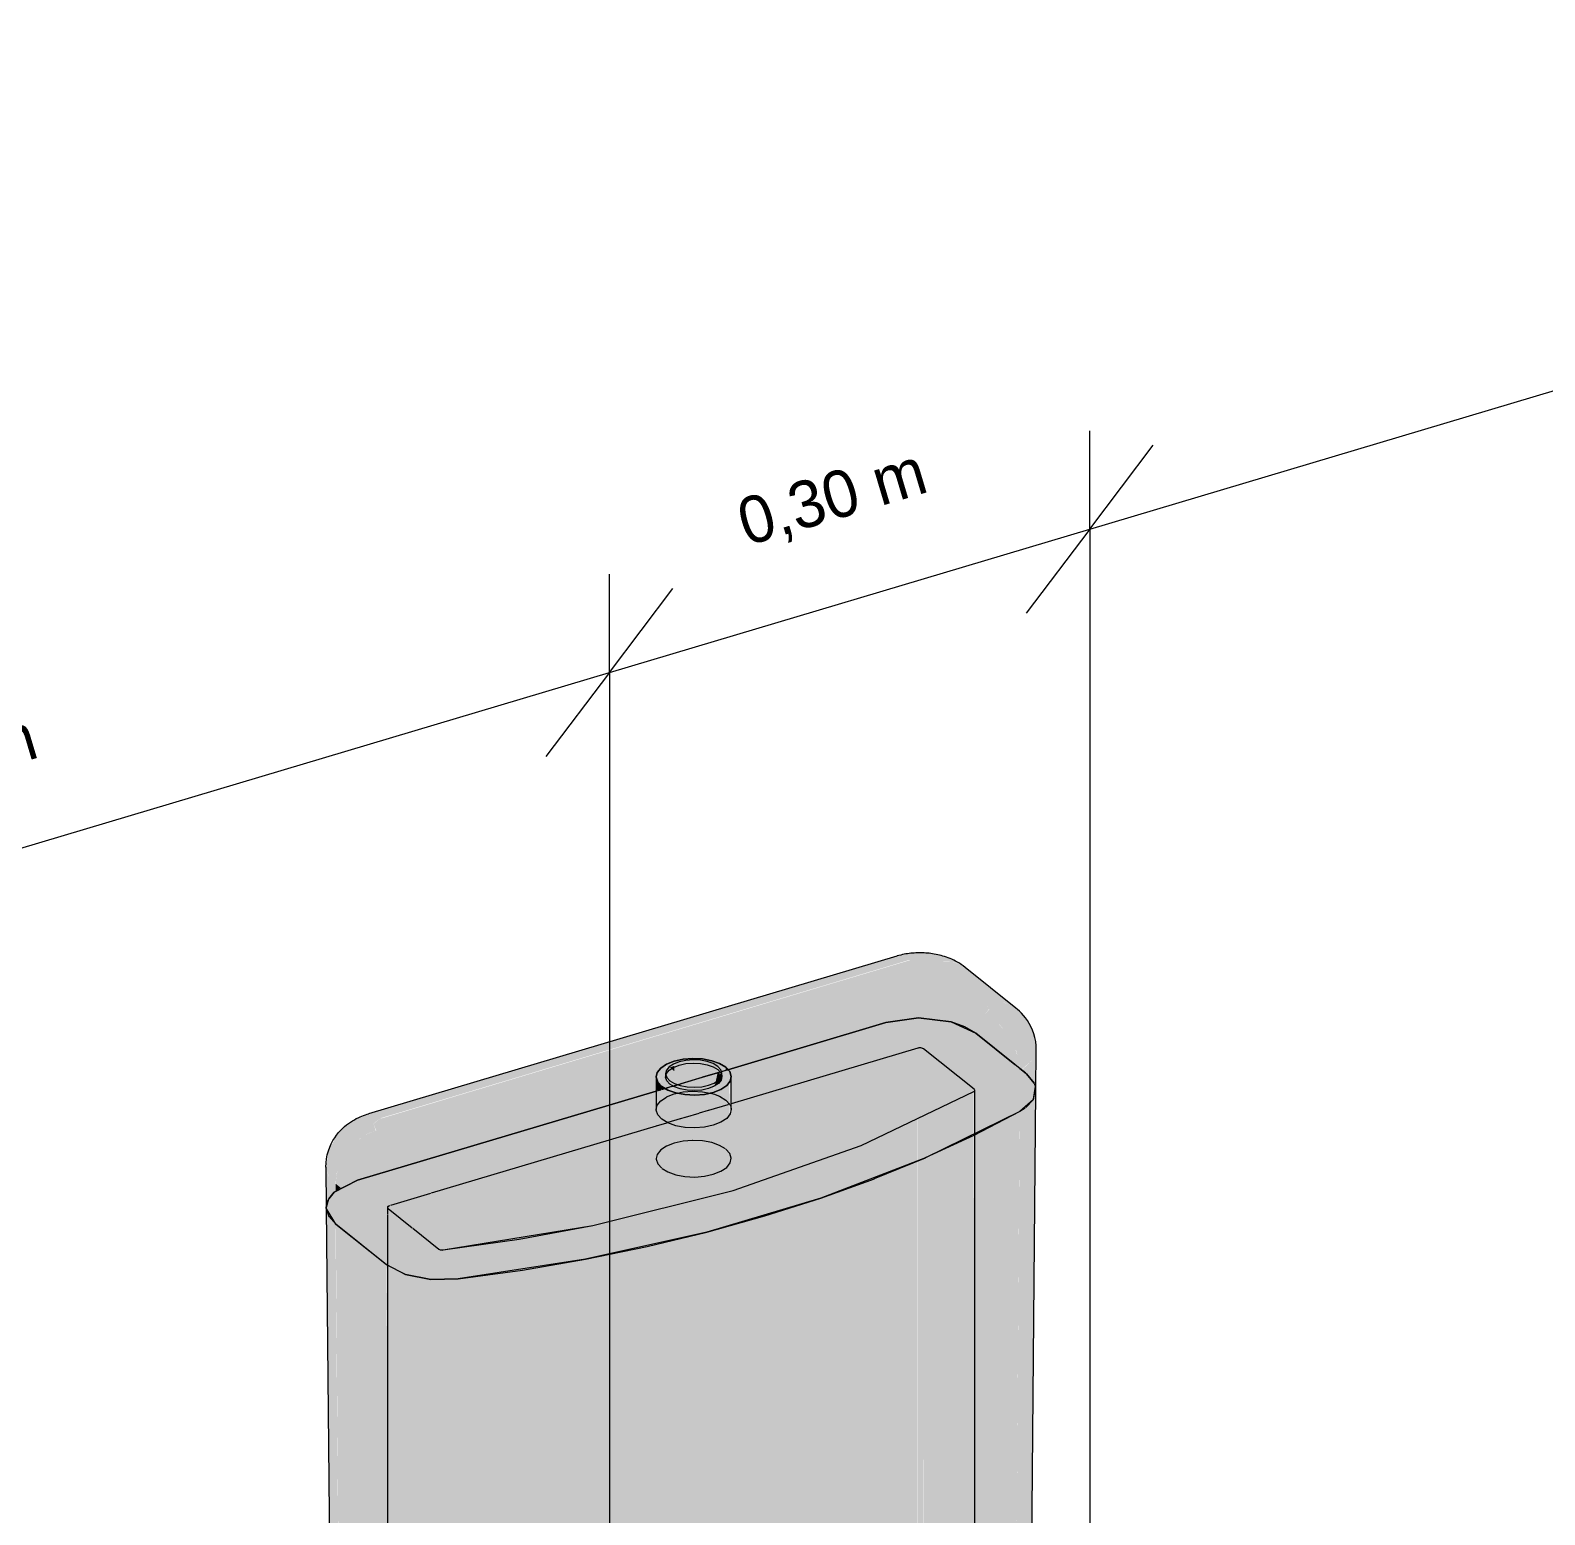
# Model space of a CAD drawing. Header units: metres. Extents: x 1.1 to 88.1, y -3.7 to 23.8.
# Drawn here: x 78.384 to 79.191, y 11.945 to 12.736 of the extents above; entities that cross this region are included whole.
import ezdxf

# ---------------------------------------------------------------- set-up
doc = ezdxf.new("R2010")
doc.units = ezdxf.units.M
for name, color, linetype, lineweight in [('A-ANNO-DIMS', 7, 'Continuous', 5), ('A-ANNO-DIMS-25', 7, 'Continuous', 5), ('P-SANR-FIXT', 7, 'Continuous', 5)]:
    doc.layers.add(name, color=color, linetype=linetype, lineweight=lineweight)
doc.styles.add('Century Gothic_2', font='GOTHIC.TTF', dxfattribs={"height": 0.025})
doc.dimstyles.new('Setores_1_mm', dxfattribs={"dimscale": 0.3048, "dimtxt": 0.026104, "dimasz": 0.260417, "dimexe": 0.19685, "dimexo": 0.123031, "dimgap": 0.143537, "dimtad": 1, "dimrnd": 0.01, "dimzin": 0, "dimdsep": 46, "dimtxsty": 'Century Gothic_2', "dimblk1": 'OBLIQUE', "dimblk2": 'OBLIQUE', "dimsah": 1, "dimcen": 0.09, "dimazin": 0, "dimtfac": 1, "dimtdec": 4, "dimtix": 1, "dimtmove": 0, "dimatfit": 3, "dimfxl": 1, "dimtvp": 1, "dimtolj": 1, "dimtzin": 0, "dimarcsym": 2})

# ---------------------------------------------------------------- blocks, each defined once
blk = doc.blocks.new('UT_Bacia com caixa acoplada - UT_Bacia com caixa acoplada-3248018-3D_DT_01')
at = {"layer": 'P-SANR-FIXT', "true_color": 0xf4f2f0, "transparency": 33554598}
for points in [[(-27.06056, 12.1561), (-26.77922, 12.24033), (-26.78185, 12.24194), (-26.78461, 12.24252), (-26.79414, 12.23978), (-27.06624, 12.15847), (-27.06338, 12.15783), (-27.06189, 12.15691)], [(-27.04233, 12.13214), (-26.91429, 12.17036), (-26.91429, 12.17771), (-26.91348, 12.18057), (-26.91186, 12.18263), (-26.90878, 12.18469), (-26.90472, 12.1863), (-26.89995, 12.18733), (-26.89479, 12.18773), (-26.88893, 12.18733), (-26.88387, 12.18623), (-26.8793, 12.1843), (-26.87723, 12.18305), (-26.87606, 12.18177), (-26.79188, 12.20689), (-26.78185, 12.20883), (-26.7732, 12.20931), (-26.76492, 12.2088), (-26.75587, 12.20689), (-26.75081, 12.20509), (-26.73921, 12.21115), (-26.73684, 12.21414), (-26.73818, 12.21693), (-26.7652, 12.23854), (-26.77137, 12.24074), (-26.77893, 12.24016), (-27.0613, 12.1556), (-27.06502, 12.15294), (-27.06347, 12.14906), (-27.04618, 12.13522)], [(-26.75183, 12.23772), (-26.75648, 12.24031), (-26.761, 12.24214), (-26.76706, 12.24343), (-26.77194, 12.24394), (-26.77901, 12.24366), (-26.78185, 12.24331), (-26.78461, 12.24252), (-26.78185, 12.24194), (-26.77893, 12.24016), (-26.77073, 12.24051), (-26.76519, 12.23853), (-26.76041, 12.23941), (-26.75588, 12.23913)], [(-26.72144, 12.21364), (-26.75183, 12.23772), (-26.75648, 12.23917), (-26.76154, 12.2392), (-26.76519, 12.23853), (-26.73818, 12.21693), (-26.73341, 12.2178), (-26.72888, 12.21752), (-26.72441, 12.21581), (-26.72162, 12.21377)], [(-26.71966, 12.18178), (-26.71327, 12.18737), (-26.71199, 12.19453), (-26.71282, 12.19963), (-26.71375, 12.20258), (-26.71611, 12.20712), (-26.72162, 12.21377), (-26.72548, 12.21634), (-26.72963, 12.21757), (-26.73341, 12.2178), (-26.73818, 12.21693), (-26.73675, 12.21396), (-26.73921, 12.21115), (-26.73473, 12.20856), (-26.73101, 12.20543), (-26.72715, 12.20079), (-26.72449, 12.19653), (-26.72226, 12.1914), (-26.72074, 12.18449), (-26.72045, 12.1824)], [(-26.72057, 12.1825), (-26.72089, 12.18617), (-26.72292, 12.19293), (-26.72449, 12.19653), (-26.72746, 12.20129), (-26.73183, 12.20613), (-26.73501, 12.2088), (-26.73921, 12.21115), (-26.75081, 12.20509), (-26.74851, 12.20398), (-26.74399, 12.20124), (-26.7206, 12.18252)], [(-27.05649, 11.83857), (-26.77506, 11.92232), (-26.77487, 11.92243), (-26.77487, 12.19328), (-26.8743, 12.16361), (-26.87447, 12.15996), (-26.87485, 12.15821), (-26.87511, 12.15789), (-26.87723, 12.1555), (-26.88083, 12.15337), (-26.88472, 12.15198), (-26.89044, 12.15099), (-26.89559, 12.15083), (-26.9008, 12.15135), (-26.90472, 12.15223), (-26.90841, 12.15343), (-27.05649, 12.10923), (-27.05649, 11.85454)], [(-26.77184, 11.92174), (-26.77184, 12.19293), (-26.77333, 12.1933), (-26.77487, 12.19325), (-26.7748, 11.9223), (-26.7719, 11.92179)], [(-26.74484, 11.90013), (-26.74506, 12.1715), (-26.77184, 12.19293), (-26.77162, 11.92156), (-26.74488, 11.90017)], [(-26.71219, 12.17294), (-26.71199, 12.19453), (-26.71346, 12.1872), (-26.71946, 12.18161), (-26.71699, 12.17963), (-26.71263, 12.17355)], [(-26.90472, 12.18101), (-26.90472, 12.18381), (-26.90706, 12.18288)], [(-26.87632, 12.18169), (-26.87606, 12.18177), (-26.87723, 12.18305), (-26.87723, 12.18241)], [(-26.87723, 12.18142), (-26.87632, 12.18169), (-26.87723, 12.18241)], [(-26.91429, 12.17036), (-26.90956, 12.17177), (-26.91186, 12.17341), (-26.91351, 12.17529), (-26.91429, 12.17771), (-26.91429, 12.17088)], [(-26.72248, 11.88544), (-26.71586, 11.89122), (-26.71468, 11.89783), (-26.71296, 12.06513), (-26.71215, 12.17288), (-26.71342, 12.16575), (-26.72057, 12.15951), (-26.72247, 11.88755)], [(-27.08522, 12.12103), (-27.08465, 12.12628), (-27.0825, 12.13244), (-27.08044, 12.13634), (-27.07622, 12.14156), (-27.07256, 12.14484), (-27.06865, 12.14741), (-27.06388, 12.14938), (-27.06507, 12.15308), (-27.06056, 12.1561), (-27.06347, 12.15788), (-27.06624, 12.15847), (-27.07125, 12.15691), (-27.07724, 12.15365), (-27.07928, 12.15234), (-27.08364, 12.14817), (-27.08756, 12.14128), (-27.08933, 12.13689), (-27.09017, 12.12902), (-27.08869, 12.12486), (-27.08756, 12.12361)], [(-26.72489, 11.88418), (-26.72248, 11.88544), (-26.7206, 12.15949), (-26.74452, 12.14681), (-26.74424, 11.89966), (-26.72647, 11.88544)], [(-27.08243, 12.1188), (-27.08058, 12.12005), (-27.07295, 12.123), (-27.04233, 12.13214), (-27.06388, 12.14938), (-27.06915, 12.14708), (-27.07351, 12.14412), (-27.07726, 12.14057), (-27.08062, 12.1361), (-27.08316, 12.13117), (-27.08481, 12.12511), (-27.08504, 12.12089), (-27.08316, 12.11938)], [(-26.74455, 12.14701), (-26.74452, 12.14702), (-26.74454, 12.15515)], [(-27.09014, 12.10807), (-27.08881, 12.11282), (-27.08518, 12.11696), (-27.08522, 12.12103), (-27.08892, 12.12511), (-27.09034, 12.12952), (-27.09014, 12.10856)], [(-27.08518, 12.11696), (-27.08243, 12.1188), (-27.08522, 12.12103), (-27.08519, 12.1185)], [(-27.0849, 11.8274), (-27.08354, 11.82968), (-27.08294, 11.83008), (-27.08522, 12.09959), (-27.08892, 12.10398), (-27.09017, 12.10775), (-27.08845, 11.95352), (-27.08762, 11.83302), (-27.08602, 11.82863), (-27.08508, 11.82759)], [(-27.05749, 11.83827), (-27.05649, 11.83857), (-27.05649, 12.10923), (-27.05726, 12.10845), (-27.05749, 12.10767), (-27.05749, 11.85454)], [(-27.08294, 11.83008), (-27.08083, 11.83131), (-27.05755, 11.83826), (-27.05756, 12.01351), (-27.05821, 12.07794), (-27.08508, 12.09942), (-27.08294, 11.83103)], [(-27.05755, 12.01171), (-27.05755, 12.07756), (-27.05807, 12.07769), (-27.05756, 12.01351)]]:
    blk.add_hatch(color=7, dxfattribs=at).paths.add_polyline_path(points)
h = blk.add_hatch(color=7, dxfattribs=at)
h.paths.add_polyline_path([(-27.05755, 12.07759), (-27.05727, 12.10883), (-27.05598, 12.10938), (-26.91429, 12.15167), (-26.91429, 12.17036), (-27.07475, 12.12235), (-27.08062, 12.12002), (-27.08594, 12.11645), (-27.08927, 12.11204), (-27.09009, 12.10775), (-27.08869, 12.10347), (-27.08438, 12.09891), (-27.05802, 12.07783)])
h.paths.add_polyline_path([(-26.74452, 12.14702), (-26.72045, 12.15966), (-26.71341, 12.16603), (-26.71219, 12.17294), (-26.71737, 12.17994), (-26.74539, 12.20208), (-26.75081, 12.20509), (-26.75705, 12.20731), (-26.76648, 12.20896), (-26.77487, 12.20936), (-26.78461, 12.20847), (-26.79414, 12.20622), (-26.87606, 12.18177), (-26.87511, 12.18072), (-26.8743, 12.1782), (-26.8743, 12.16361), (-26.774, 12.19335), (-26.77261, 12.19328), (-26.77146, 12.19262), (-26.74452, 12.1708), (-26.74452, 12.15515)])
h = blk.add_hatch(color=7, dxfattribs=at)
h.paths.add_polyline_path([(-26.90956, 12.17177), (-26.90694, 12.17276), (-26.91186, 12.17818), (-26.91211, 12.17519), (-26.91373, 12.18025), (-26.91429, 12.17771), (-26.91348, 12.17519), (-26.91112, 12.17272)])
h.paths.add_polyline_path([(-26.91373, 12.18025), (-26.90935, 12.18431), (-26.91186, 12.18263), (-26.91348, 12.18057)])
h.paths.add_polyline_path([(-26.89479, 12.18773), (-26.90134, 12.18703), (-26.90516, 12.18612), (-26.90878, 12.18449), (-26.90855, 12.1823), (-26.90802, 12.18251), (-26.9071, 12.18346), (-26.90457, 12.18499), (-26.90054, 12.1863), (-26.89547, 12.18746)])
h.paths.add_polyline_path([(-26.88051, 12.18503), (-26.88472, 12.18654), (-26.8896, 12.18746), (-26.89269, 12.18733), (-26.88387, 12.18567)])
h.paths.add_polyline_path([(-26.87957, 12.18072), (-26.87723, 12.18142), (-26.87723, 12.18305), (-26.88051, 12.18501), (-26.88096, 12.18294), (-26.87991, 12.18177)])
h = blk.add_hatch(color=7, dxfattribs=at)
h.paths.add_polyline_path([(-26.87485, 12.17566), (-26.87459, 12.16352), (-26.8743, 12.16361), (-26.8743, 12.1782), (-26.87511, 12.18072), (-26.87488, 12.17626)])
h.paths.add_polyline_path([(-26.8793, 12.17988), (-26.88018, 12.18054), (-26.88051, 12.18044), (-26.88051, 12.17926), (-26.87971, 12.17967)])
h.paths.add_polyline_path([(-26.8831, 12.17312), (-26.88158, 12.18012), (-26.90499, 12.17286), (-26.90386, 12.17237), (-26.89995, 12.17123), (-26.89782, 12.17083), (-26.89278, 12.17072), (-26.88831, 12.1713), (-26.88539, 12.17213), (-26.88343, 12.1729)])
h.paths.add_polyline_path([(-26.90819, 12.15349), (-26.87511, 12.16337), (-26.87539, 12.1753), (-26.87723, 12.17407), (-26.87723, 12.18142), (-26.87957, 12.18072), (-26.8793, 12.17988), (-26.87948, 12.17729), (-26.87986, 12.17605), (-26.88112, 12.17445), (-26.88315, 12.1729), (-26.88387, 12.16961), (-26.8896, 12.16863), (-26.90408, 12.16961), (-26.9071, 12.17251), (-26.91429, 12.17036), (-26.91404, 12.1595), (-26.91348, 12.15774), (-26.91136, 12.15541), (-26.90878, 12.15385)])
h = blk.add_hatch(color=7, dxfattribs=at)
h.paths.add_polyline_path([(-26.90679, 12.1726), (-26.90529, 12.17304), (-26.90747, 12.17454), (-26.90878, 12.17619), (-26.90929, 12.17867), (-26.90913, 12.18025), (-26.90851, 12.18188), (-26.90855, 12.1823), (-26.90878, 12.1822), (-26.90901, 12.18449), (-26.91373, 12.18025), (-26.91186, 12.17519), (-26.91186, 12.17818), (-26.90683, 12.17265)])
h.paths.add_polyline_path([(-26.88096, 12.18294), (-26.88051, 12.18503), (-26.89479, 12.18773), (-26.89701, 12.18685), (-26.89392, 12.18699), (-26.88924, 12.18654), (-26.88712, 12.18614), (-26.88309, 12.18449), (-26.88149, 12.18352)])
h = blk.add_hatch(color=7, dxfattribs=at)
h.paths.add_polyline_path([(-26.90529, 12.17304), (-26.88155, 12.18025), (-26.88096, 12.18294), (-26.88149, 12.18352), (-26.88472, 12.18528), (-26.88796, 12.1863), (-26.89077, 12.18682), (-26.89479, 12.18702), (-26.8978, 12.18654), (-26.90472, 12.18403), (-26.90747, 12.18321), (-26.9071, 12.18287), (-26.90808, 12.18243), (-26.90887, 12.18142), (-26.90929, 12.17818), (-26.90924, 12.17763), (-26.90868, 12.17588), (-26.907, 12.17408)])
h.paths.add_polyline_path([(-26.88051, 12.18044), (-26.88006, 12.18072), (-26.88051, 12.18121), (-26.88051, 12.18072)])
h.paths.add_polyline_path([(-26.90472, 12.18101), (-26.90706, 12.18288), (-26.90472, 12.18381), (-26.90472, 12.18321)])
h = blk.add_hatch(color=7, dxfattribs=at)
h.paths.add_polyline_path([(-26.88158, 12.18012), (-26.88051, 12.18072), (-26.88051, 12.18121), (-26.87977, 12.18066), (-26.87957, 12.18072), (-26.8803, 12.18221), (-26.88101, 12.18272), (-26.88155, 12.18025)])
h.paths.add_polyline_path([(-26.90747, 12.18321), (-26.89976, 12.18576), (-26.89701, 12.18685), (-26.90054, 12.1863), (-26.90214, 12.18594), (-26.90555, 12.18449), (-26.9071, 12.18346)])
h.paths.add_polyline_path([(-26.90802, 12.18251), (-26.9071, 12.18291), (-26.90747, 12.18321)])
h = blk.add_hatch(color=7, dxfattribs=at)
h.paths.add_polyline_path([(-26.88864, 12.16858), (-26.88387, 12.16961), (-26.88345, 12.17289), (-26.88784, 12.1714), (-26.89005, 12.17092), (-26.89479, 12.17067), (-26.89995, 12.17123), (-26.90314, 12.17211), (-26.9059, 12.17286), (-26.90658, 12.17237), (-26.90386, 12.16937), (-26.8896, 12.16863)])
h.paths.add_polyline_path([(-26.87723, 12.17407), (-26.87485, 12.17566), (-26.87511, 12.18072), (-26.87632, 12.18169), (-26.87723, 12.18142), (-26.87723, 12.17539)])
h = blk.add_hatch(color=7, dxfattribs=at)
h.paths.add_polyline_path([(-26.8831, 12.17312), (-26.88097, 12.17465), (-26.87959, 12.1768), (-26.8793, 12.17902), (-26.8793, 12.17988), (-26.88051, 12.17926), (-26.88051, 12.18044), (-26.88163, 12.17988), (-26.88309, 12.1732)])
h.paths.add_polyline_path([(-26.8793, 12.17988), (-26.87977, 12.18066), (-26.87996, 12.18061), (-26.87971, 12.18034)])
h = blk.add_hatch(color=7, dxfattribs=at)
h.paths.add_polyline_path([(-27.05755, 12.07756), (-27.05755, 12.07759), (-27.05821, 12.07798), (-27.08594, 12.10043), (-27.08892, 12.1041), (-27.08869, 12.10342), (-27.08438, 12.09887), (-27.05804, 12.07781)])
h.paths.add_polyline_path([(-26.74452, 12.147), (-26.72045, 12.15962), (-26.71341, 12.1658), (-26.71346, 12.16575), (-26.72118, 12.15922), (-26.74452, 12.14702)])
h = blk.add_hatch(color=7, dxfattribs=at)
h.paths.add_polyline_path([(-26.91429, 12.15167), (-26.90819, 12.15349), (-26.91199, 12.1561), (-26.91348, 12.15774), (-26.91429, 12.16026), (-26.91429, 12.1561)])
h.paths.add_polyline_path([(-26.87511, 12.16337), (-26.87485, 12.16344), (-26.87511, 12.16521)])
h.paths.add_polyline_path([(-26.74456, 12.17074), (-26.74456, 12.17088), (-26.74456, 12.17075)])
h = blk.add_hatch(color=7, dxfattribs=at)
h.paths.add_polyline_path([(-26.74452, 11.89988), (-26.74476, 12.17039), (-26.74484, 12.16995), (-26.74456, 11.89991)])
h.paths.add_polyline_path([(-26.74484, 12.17036), (-26.74456, 12.17075), (-26.74484, 12.17067), (-26.74484, 12.17064)])
h = blk.add_hatch(color=7, dxfattribs=at)
h.paths.add_polyline_path([(-26.8938, 12.15074), (-26.88864, 12.15113), (-26.88387, 12.15217), (-26.87943, 12.15402), (-26.87636, 12.1563), (-26.87511, 12.15814), (-26.87511, 12.16337), (-26.90808, 12.15343), (-26.90292, 12.15175), (-26.89851, 12.15098), (-26.89439, 12.15077)])
h.paths.add_polyline_path([(-26.87485, 12.15821), (-26.8743, 12.16183), (-26.87459, 12.16352), (-26.87485, 12.16344), (-26.87485, 12.16013)])
at = {"layer": 'P-SANR-FIXT'}
for p, q in [((-26.78608, 12.2423), (-27.06771, 12.15825)), ((-26.72256, 12.21464), (-26.74957, 12.23624)), ((-26.71192, 12.17068), (-26.71172, 12.19232)), ((-26.91429, 12.17796), (-26.91429, 12.16694)), ((-26.90929, 12.1797), (-26.90929, 12.17796)), ((-26.87929, 12.17796), (-26.87929, 12.1797)), ((-26.87429, 12.16694), (-26.87429, 12.17796)), ((-26.71328, 12.16605), (-26.71219, 12.17288)), ((-26.71443, 11.89579), (-26.71188, 12.17068)), ((-26.7206, 12.15952), (-26.72047, 12.15959)), ((-27.09035, 12.12987), (-27.09014, 12.10823)), ((-27.09018, 12.10823), (-27.08763, 11.83334)), ((-27.09014, 12.10823), (-27.09013, 12.10789)), ((-27.08873, 12.1035), (-27.0887, 12.10347)), ((-27.05808, 12.07783), (-27.08508, 12.09943)), ((-26.98557, 12.07499), (-26.95201, 12.08075)), ((-27.04797, 12.07266), (-27.03443, 12.06996)), ((-27.03443, 12.06996), (-27.01981, 12.07022)), ((-27.0198, 12.07022), (-26.98559, 12.07499))]:
    blk.add_line(p, q, dxfattribs=at)
at = {"layer": 'P-SANR-FIXT', "color": 253, "true_color": 0x9e9d9c}
for p, q in [((-26.87606, 12.18177), (-26.79188, 12.20689)), ((-26.79186, 12.20688), (-26.87605, 12.18175)), ((-26.74973, 12.20468), (-26.75707, 12.2073)), ((-26.74402, 12.20123), (-26.74973, 12.20468)), ((-26.72312, 12.1845), (-26.74402, 12.20123)), ((-26.74399, 12.20124), (-26.7231, 12.18452)), ((-26.77487, 12.19328), (-26.8743, 12.16361)), ((-26.77487, 12.19328), (-26.8743, 12.16361)), ((-26.74484, 12.17132), (-26.77184, 12.19293)), ((-26.74484, 12.17132), (-26.77184, 12.19293)), ((-26.72057, 12.18246), (-26.7231, 12.18449)), ((-26.72305, 12.18449), (-26.72057, 12.1825)), ((-26.7205, 12.18245), (-26.71699, 12.17963)), ((-26.71731, 12.17985), (-26.7205, 12.18241)), ((-26.91429, 12.17771), (-26.91429, 12.17795)), ((-26.91429, 12.17795), (-26.91429, 12.17771)), ((-26.71283, 12.17462), (-26.71702, 12.17962)), ((-26.71699, 12.17963), (-26.7128, 12.17463)), ((-26.71246, 12.17375), (-26.71269, 12.17433)), ((-26.71267, 12.17434), (-26.71244, 12.17379)), ((-26.71219, 12.17288), (-26.71241, 12.17361)), ((-26.71238, 12.17364), (-26.71215, 12.17288)), ((-27.07351, 12.12284), (-26.91429, 12.17036)), ((-26.91429, 12.17034), (-27.07348, 12.12282)), ((-26.91429, 12.16694), (-26.91429, 12.16051)), ((-26.87429, 12.16056), (-26.87429, 12.16694)), ((-26.74456, 12.17053), (-26.74452, 12.1708)), ((-26.74451, 12.16857), (-26.74451, 12.17076)), ((-26.74451, 12.1671), (-26.74451, 12.16829)), ((-26.74488, 12.14684), (-26.7206, 12.15952)), ((-26.72047, 12.15959), (-26.71762, 12.16143)), ((-26.91429, 12.15167), (-27.0342, 12.11588)), ((-26.91429, 12.15167), (-27.0342, 12.11588)), ((-26.77071, 12.13487), (-26.74491, 12.14682)), ((-26.74451, 11.88721), (-26.74451, 12.147)), ((-26.91429, 12.13433), (-26.91429, 12.13409)), ((-26.87485, 12.13204), (-26.8743, 12.13457)), ((-26.79796, 12.12368), (-26.77073, 12.13485)), ((-26.91116, 12.12908), (-26.90808, 12.12725)), ((-27.03462, 12.11576), (-27.05601, 12.10937)), ((-27.03462, 12.11576), (-27.05601, 12.10937)), ((-26.82654, 12.11331), (-26.79798, 12.12367)), ((-27.09018, 12.1084), (-27.08925, 12.1121)), ((-27.08892, 12.11278), (-27.09014, 12.10826)), ((-27.09013, 12.10789), (-27.08873, 12.1035)), ((-27.08915, 12.1123), (-27.08887, 12.11284)), ((-27.05755, 12.10831), (-27.05755, 12.10465)), ((-27.05723, 12.10775), (-27.04438, 12.09747)), ((-27.05723, 12.10775), (-27.04438, 12.09747)), ((-26.85634, 12.1038), (-26.82656, 12.1133)), ((-27.0887, 12.10347), (-27.08504, 12.09944)), ((-26.88726, 12.09519), (-26.85636, 12.1038)), ((-27.08504, 12.09944), (-27.05808, 12.07787)), ((-27.04409, 12.09724), (-27.03022, 12.08614)), ((-27.04409, 12.09724), (-27.03022, 12.08614)), ((-26.91918, 12.08749), (-26.88728, 12.09518)), ((-27.03022, 12.08614), (-27.02948, 12.08578)), ((-27.02892, 12.08566), (-27.0278, 12.08566)), ((-27.0278, 12.08566), (-26.98736, 12.09146)), ((-26.95199, 12.08075), (-26.9192, 12.08749)), ((-27.05804, 12.07784), (-27.04799, 12.07267)), ((-27.05755, 12.07756), (-27.05755, 11.82476))]:
    blk.add_line(p, q, dxfattribs=at)
at = {"layer": 'P-SANR-FIXT', "color": 254, "true_color": 0xe9e9e9}
for p, q in [((-26.88158, 12.18012), (-26.88051, 12.18044)), ((-26.88051, 12.18042), (-26.88158, 12.1801))]:
    blk.add_line(p, q, dxfattribs=at)
at = {"layer": 'P-SANR-FIXT', "color": 253, "true_color": 0x9e9e9e}
for p, q in [((-26.88149, 12.18178), (-26.87991, 12.18003)), ((-26.87991, 12.18003), (-26.8797, 12.17964)), ((-26.87952, 12.1792), (-26.87941, 12.17885)), ((-26.87935, 12.1786), (-26.8793, 12.17814))]:
    blk.add_line(p, q, dxfattribs=at)
at = {"layer": 'P-SANR-FIXT', "color": 254, "true_color": 0xe9e8e8}
for p, q in [((-26.88051, 12.18044), (-26.88018, 12.18054)), ((-26.88018, 12.18052), (-26.88051, 12.18042)), ((-26.90529, 12.17304), (-26.90472, 12.17321)), ((-26.90472, 12.17319), (-26.90527, 12.17303)), ((-26.90464, 12.17324), (-26.90112, 12.17429)), ((-26.90108, 12.17428), (-26.90464, 12.17322)), ((-26.901, 12.17433), (-26.88973, 12.17769)), ((-26.88975, 12.17766), (-26.90097, 12.17431)), ((-26.8896, 12.17773), (-26.88158, 12.18012)), ((-26.88158, 12.1801), (-26.8896, 12.1777)), ((-26.91419, 12.17039), (-26.91373, 12.17052)), ((-26.91373, 12.1705), (-26.91419, 12.17036)), ((-26.9133, 12.17065), (-26.91186, 12.17108)), ((-26.91186, 12.17106), (-26.9133, 12.17063)), ((-26.91136, 12.17123), (-26.90956, 12.17177)), ((-26.90953, 12.17175), (-26.91136, 12.17121)), ((-26.91429, 12.1606), (-26.91373, 12.1628)), ((-26.89899, 12.15624), (-26.90127, 12.15556)), ((-26.89899, 12.15624), (-26.90127, 12.15556)), ((-26.89157, 12.15845), (-26.89894, 12.15625)), ((-26.89157, 12.15845), (-26.89894, 12.15625)), ((-26.88659, 12.15994), (-26.89133, 12.15852)), ((-26.88659, 12.15994), (-26.89133, 12.15852)), ((-26.87604, 12.16309), (-26.88635, 12.16001)), ((-26.87604, 12.16309), (-26.88635, 12.16001)), ((-26.87511, 12.16337), (-26.87589, 12.16313)), ((-26.87511, 12.16337), (-26.87589, 12.16313)), ((-26.90148, 12.15549), (-26.90805, 12.15353)), ((-26.90148, 12.15549), (-26.90805, 12.15353))]:
    blk.add_line(p, q, dxfattribs=at)
at = {"layer": 'P-SANR-FIXT', "color": 254, "true_color": 0xd5d5d5}
for p, q in [((-26.87957, 12.18072), (-26.87723, 12.18142)), ((-26.87723, 12.1814), (-26.87956, 12.1807)), ((-26.90956, 12.17177), (-26.90679, 12.1726)), ((-26.90677, 12.17258), (-26.90953, 12.17175)), ((-26.90383, 12.1691), (-26.90309, 12.16928)), ((-26.88381, 12.16883), (-26.88057, 12.16761)), ((-26.88051, 12.16759), (-26.87723, 12.1656)), ((-26.91429, 12.16026), (-26.91429, 12.1605)), ((-26.87458, 12.16215), (-26.8743, 12.16075))]:
    blk.add_line(p, q, dxfattribs=at)
at = {"layer": 'P-SANR-FIXT', "color": 254, "true_color": 0xd5d4d3}
for p, q in [((-26.87723, 12.18142), (-26.87632, 12.18169)), ((-26.8763, 12.18167), (-26.87723, 12.1814)), ((-26.90679, 12.1726), (-26.90529, 12.17304)), ((-26.90527, 12.17303), (-26.90677, 12.17258))]:
    blk.add_line(p, q, dxfattribs=at)
at = {"layer": 'P-SANR-FIXT', "color": 254, "true_color": 0xd5d4d2}
for p, q in [((-26.74451, 12.14703), (-26.74451, 12.1671)), ((-26.91394, 12.15178), (-26.91429, 12.15167)), ((-26.91394, 12.15178), (-26.91429, 12.15167)), ((-26.90819, 12.15349), (-26.91373, 12.15184)), ((-26.90819, 12.15349), (-26.91373, 12.15184)), ((-26.91373, 12.13663), (-26.91429, 12.13435)), ((-27.05728, 12.10882), (-27.05749, 12.10856)), ((-27.05755, 12.10421), (-27.05755, 12.07759))]:
    blk.add_line(p, q, dxfattribs=at)
at = {"layer": 'P-SANR-FIXT'}
for points in [[(-26.74957, 12.23624, 0), (-26.75063, 12.23706, 0), (-26.75168, 12.23779, 0), (-26.75271, 12.23846, 0), (-26.75374, 12.23907, 0), (-26.75475, 12.23962, 0), (-26.75575, 12.24013, 0), (-26.75673, 12.24059, 0), (-26.7577, 12.24101, 0), (-26.75866, 12.24139, 0), (-26.75962, 12.24174, 0), (-26.76056, 12.24205, 0), (-26.76149, 12.24234, 0), (-26.76242, 12.2426, 0), (-26.76334, 12.24284, 0), (-26.76426, 12.24305, 0), (-26.76517, 12.24324, 0), (-26.76607, 12.24341, 0), (-26.76697, 12.24356, 0), (-26.76787, 12.24368, 0), (-26.76877, 12.24379, 0), (-26.76966, 12.24388, 0), (-26.77055, 12.24395, 0), (-26.77144, 12.24401, 0), (-26.77233, 12.24404, 0), (-26.77322, 12.24406, 0), (-26.77411, 12.24406, 0), (-26.775, 12.24404, 0), (-26.77589, 12.24401, 0), (-26.77678, 12.24396, 0), (-26.77767, 12.24389, 0), (-26.77856, 12.2438, 0), (-26.77946, 12.2437, 0), (-26.78036, 12.24357, 0), (-26.78126, 12.24343, 0), (-26.78216, 12.24326, 0), (-26.78307, 12.24308, 0), (-26.78399, 12.24287, 0), (-26.78491, 12.24263, 0), (-26.78583, 12.24238, 0), (-26.78608, 12.2423, 0)], [(-26.71172, 12.19232, 0), (-26.71179, 12.19455, 0), (-26.71204, 12.19676, 0), (-26.71246, 12.19891, 0), (-26.71303, 12.20096, 0), (-26.71374, 12.20291, 0), (-26.71455, 12.20473, 0), (-26.71545, 12.20642, 0), (-26.71642, 12.20797, 0), (-26.71744, 12.2094, 0), (-26.71848, 12.21069, 0), (-26.71954, 12.21187, 0), (-26.72062, 12.21294, 0), (-26.72169, 12.21391, 0), (-26.72256, 12.21464, 0)], [(-26.91429, 12.17795, 0), (-26.91373, 12.18025, 0), (-26.91186, 12.18263, 0), (-26.90878, 12.18469, 0), (-26.90472, 12.1863, 0), (-26.89995, 12.18733, 0), (-26.89479, 12.18773, 0), (-26.8896, 12.18746, 0), (-26.88472, 12.18654, 0), (-26.88051, 12.18503, 0), (-26.87723, 12.18305, 0)], [(-26.87723, 12.18305, 0), (-26.88051, 12.18503, 0), (-26.88472, 12.18654, 0), (-26.8896, 12.18746, 0), (-26.89479, 12.18773, 0), (-26.89995, 12.18733, 0), (-26.90472, 12.1863, 0), (-26.90878, 12.18469, 0), (-26.91186, 12.18263, 0), (-26.91373, 12.18025, 0), (-26.91429, 12.17795, 0)], [(-26.87723, 12.18305, 0), (-26.87511, 12.18072, 0), (-26.8743, 12.1782, 0), (-26.87485, 12.17566, 0), (-26.87673, 12.17328, 0), (-26.87981, 12.17122, 0), (-26.88387, 12.16961, 0), (-26.88864, 12.16858, 0), (-26.8938, 12.16818, 0), (-26.89899, 12.16846, 0), (-26.90386, 12.16937, 0), (-26.90808, 12.17088, 0), (-26.91136, 12.17286, 0)], [(-26.91136, 12.17286, 0), (-26.90808, 12.17088, 0), (-26.90386, 12.16937, 0), (-26.89899, 12.16846, 0), (-26.8938, 12.16818, 0), (-26.88864, 12.16858, 0), (-26.88387, 12.16961, 0), (-26.87981, 12.17122, 0), (-26.87673, 12.17328, 0), (-26.87485, 12.17566, 0), (-26.8743, 12.1782, 0), (-26.87511, 12.18072, 0), (-26.87723, 12.18305, 0)], [(-26.88149, 12.18352, 0), (-26.88395, 12.18501, 0), (-26.88712, 12.18614, 0), (-26.89077, 12.18682, 0), (-26.89466, 12.18703, 0), (-26.89853, 12.18673, 0), (-26.90211, 12.18596, 0), (-26.90516, 12.18475, 0), (-26.90747, 12.18321, 0), (-26.90887, 12.18142, 0), (-26.90929, 12.17952, 0), (-26.90868, 12.17763, 0), (-26.9071, 12.17588, 0)], [(-26.9071, 12.17588, 0), (-26.90464, 12.17439, 0), (-26.90147, 12.17326, 0), (-26.89782, 12.17258, 0), (-26.89392, 12.17237, 0), (-26.89005, 12.17267, 0), (-26.88648, 12.17344, 0), (-26.88343, 12.17465, 0), (-26.88112, 12.17619, 0), (-26.87971, 12.17798, 0), (-26.8793, 12.17988, 0), (-26.87991, 12.18177, 0), (-26.88149, 12.18352, 0)], [(-26.91136, 12.17286, 0), (-26.91348, 12.17519, 0), (-26.91429, 12.17771, 0)], [(-26.91429, 12.17771, 0), (-26.91348, 12.17519, 0), (-26.91136, 12.17286, 0)], [(-26.9071, 12.17413, 0), (-26.90868, 12.17588, 0), (-26.90929, 12.17777, 0)], [(-26.8793, 12.17814, 0), (-26.87971, 12.17623, 0), (-26.88112, 12.17445, 0), (-26.88343, 12.1729, 0), (-26.88648, 12.1717, 0), (-26.89005, 12.17092, 0), (-26.89392, 12.17063, 0), (-26.89782, 12.17083, 0), (-26.90147, 12.17152, 0), (-26.90464, 12.17265, 0), (-26.9071, 12.17413, 0)], [(-26.71215, 12.17288, 0), (-26.71342, 12.16575, 0), (-26.72057, 12.15951, 0)], [(-27.09035, 12.12987, 0), (-27.09027, 12.1321, 0), (-27.09002, 12.13431, 0), (-27.0896, 12.13646, 0), (-27.08903, 12.13851, 0), (-27.08833, 12.14046, 0), (-27.08751, 12.14228, 0), (-27.08661, 12.14397, 0), (-27.08564, 12.14552, 0), (-27.08463, 12.14694, 0), (-27.08358, 12.14824, 0), (-27.08252, 12.14942, 0), (-27.08145, 12.15049, 0), (-27.08038, 12.15146, 0), (-27.07931, 12.15234, 0), (-27.07825, 12.15314, 0), (-27.0772, 12.15386, 0), (-27.07617, 12.15452, 0), (-27.07515, 12.15512, 0), (-27.07414, 12.15566, 0), (-27.07314, 12.15616, 0), (-27.07216, 12.15661, 0), (-27.07119, 12.15702, 0), (-27.07023, 12.1574, 0), (-27.06928, 12.15774, 0), (-27.06834, 12.15805, 0), (-27.06771, 12.15825, 0)], [(-26.72057, 12.15951, 0), (-26.77071, 12.13484, 0), (-26.82654, 12.11329, 0), (-26.88726, 12.09516, 0), (-26.95199, 12.08073, 0), (-27.0198, 12.0702, 0)], [(-27.08508, 12.09943, 0), (-27.09017, 12.10789, 0), (-27.09018, 12.10822, 0)], [(-27.0198, 12.0702, 0), (-27.03443, 12.06994, 0), (-27.04799, 12.07264, 0), (-27.05808, 12.07783, 0)]]:
    blk.add_polyline3d(points, dxfattribs=at)
at = {"layer": 'P-SANR-FIXT', "color": 253, "true_color": 0x9e9d9c}
for points in [[(-26.79188, 12.20689, 0), (-26.77458, 12.20938, 0), (-26.75705, 12.20731, 0), (-26.74399, 12.20124, 0)], [(-26.75707, 12.2073, 0), (-26.77458, 12.20936, 0), (-26.79186, 12.20688, 0)], [(-26.77184, 12.19293, 0), (-26.7732, 12.19341, 0), (-26.7748, 12.1933, 0)], [(-26.77184, 12.19293, 0), (-26.7722, 12.19314, 0), (-26.77267, 12.19331, 0), (-26.7732, 12.19341, 0), (-26.77378, 12.19344, 0), (-26.77434, 12.1934, 0), (-26.77475, 12.19332, 0)], [(-27.0278, 12.08566, 0), (-26.94813, 12.09868, 0), (-26.87335, 12.11739, 0), (-26.80515, 12.14136, 0), (-26.74506, 12.17005, 0)], [(-26.98736, 12.09146, 0), (-26.94813, 12.09868, 0), (-26.87335, 12.11739, 0), (-26.80515, 12.14136, 0), (-26.74506, 12.17005, 0)], [(-26.74506, 12.17005, 0), (-26.74452, 12.17067, 0), (-26.74484, 12.17132, 0)], [(-26.74506, 12.17005, 0), (-26.74475, 12.17027, 0), (-26.74456, 12.17053, 0)], [(-26.71731, 12.16166, 0), (-26.71346, 12.16576, 0), (-26.71328, 12.16605, 0)], [(-26.91136, 12.15541, 0), (-26.91348, 12.15774, 0), (-26.91429, 12.16026, 0)], [(-26.8743, 12.16075, 0), (-26.87485, 12.15821, 0), (-26.87673, 12.15583, 0), (-26.87981, 12.15377, 0), (-26.88387, 12.15217, 0), (-26.88864, 12.15113, 0), (-26.8938, 12.15074, 0), (-26.89892, 12.151, 0)], [(-26.89899, 12.15101, 0), (-26.90386, 12.15192, 0), (-26.90808, 12.15343, 0), (-26.91136, 12.15541, 0)], [(-26.90472, 12.14267, 0), (-26.90878, 12.14107, 0), (-26.91186, 12.13901, 0), (-26.91373, 12.13663, 0)], [(-26.89498, 12.1441, 0), (-26.89995, 12.14371, 0), (-26.90472, 12.14267, 0)], [(-26.87741, 12.13957, 0), (-26.88051, 12.14141, 0), (-26.88472, 12.14291, 0), (-26.8896, 12.14383, 0), (-26.89479, 12.1441, 0)], [(-26.91429, 12.13409, 0), (-26.91348, 12.13157, 0), (-26.91136, 12.12924, 0)], [(-26.8937, 12.12456, 0), (-26.88864, 12.12496, 0), (-26.88387, 12.12599, 0), (-26.87981, 12.12759, 0), (-26.87673, 12.12966, 0), (-26.87485, 12.13204, 0)], [(-26.8743, 12.13458, 0), (-26.87511, 12.13709, 0), (-26.87723, 12.13943, 0)], [(-26.90808, 12.12725, 0), (-26.90386, 12.12575, 0), (-26.89899, 12.12483, 0), (-26.8938, 12.12456, 0)], [(-27.07348, 12.12282, 0), (-27.0859, 12.11644, 0), (-27.08883, 12.11293, 0)], [(-27.08878, 12.11299, 0), (-27.08594, 12.11645, 0), (-27.07351, 12.12284, 0)], [(-27.05749, 12.10856, 0), (-27.05755, 12.10828, 0), (-27.05746, 12.108, 0), (-27.05723, 12.10775, 0)], [(-27.05649, 12.10923, 0), (-27.05749, 12.10856, 0), (-27.05723, 12.10775, 0)], [(-27.05649, 12.10923, 0), (-27.05694, 12.10905, 0), (-27.05728, 12.10882, 0)], [(-27.03022, 12.08614, 0), (-27.02987, 12.08593, 0), (-27.02943, 12.08577, 0), (-27.02891, 12.08566, 0), (-27.02836, 12.08563, 0), (-27.0278, 12.08566, 0)]]:
    blk.add_polyline3d(points, dxfattribs=at)
at = {"layer": 'P-SANR-FIXT', "color": 253, "true_color": 0x9e9e9e}
for points in [[(-26.90929, 12.17777, 0), (-26.90887, 12.17968, 0), (-26.90747, 12.18146, 0)], [(-26.9074, 12.18152, 0), (-26.90516, 12.18301, 0), (-26.90211, 12.18421, 0), (-26.89853, 12.18499, 0), (-26.89466, 12.18528, 0)], [(-26.89458, 12.18528, 0), (-26.89077, 12.18508, 0), (-26.88712, 12.18439, 0), (-26.88395, 12.18326, 0), (-26.88149, 12.18178, 0)], [(-26.90309, 12.16928, 0), (-26.89995, 12.16988, 0), (-26.89479, 12.17028, 0), (-26.8896, 12.17001, 0), (-26.88552, 12.16929, 0)]]:
    blk.add_polyline3d(points, dxfattribs=at)
at = {"layer": 'P-SANR-FIXT', "color": 254, "true_color": 0xd5d5d5}
for points in [[(-26.91373, 12.1628, 0), (-26.91186, 12.16518, 0), (-26.90888, 12.16719, 0)], [(-26.90878, 12.16724, 0), (-26.90472, 12.16885, 0), (-26.904, 12.16905, 0)], [(-26.88552, 12.16929, 0), (-26.88472, 12.16909, 0), (-26.88402, 12.16889, 0)], [(-26.87723, 12.1656, 0), (-26.87511, 12.16327, 0), (-26.87471, 12.16249, 0)]]:
    blk.add_polyline3d(points, dxfattribs=at)
at = {"layer": 'P-SANR-FIXT', "color": 254, "true_color": 0xd5d4d2}
blk.add_polyline3d([(-26.74452, 12.1708, 0), (-26.74461, 12.17107, 0), (-26.74484, 12.17132, 0)], dxfattribs=at)
blk = doc.blocks.new('DIMBLOCK123-3D_DT_01')
at = {"layer": 'A-ANNO-DIMS-25'}
for p, q in [((78.6928, 12.39346), (78.6928, 12.44581)), ((78.0005, 12.18683), (78.6928, 12.39346)), ((78.6928, 12.39346), (78.6928, 11.56505)), ((78.0005, 12.18683), (78.0005, 12.23918)), ((78.0005, 12.18683), (78.0005, 11.73001))]:
    blk.add_line(p, q, dxfattribs=at)
at = {"layer": 'A-ANNO-DIMS-25', "lineweight": 25}
for p, q in [((78.6928, 12.39346), (78.72667, 12.4382)), ((78.6928, 12.39346), (78.65893, 12.34873)), ((78.0005, 12.18683), (78.03437, 12.23157)), ((78.0005, 12.18683), (77.96663, 12.1421))]:
    blk.add_line(p, q, dxfattribs=at)
at = {"layer": 'A-ANNO-DIMS-25', "color": 0, "insert": (78.28468, 12.34326), "char_height": 0.025, "width": 0.1322613, "attachment_point": 1, "rotation": 16.61859, "line_spacing_factor": 0.984502, "style": 'Century Gothic_2'}
blk.add_mtext('0,81 m', dxfattribs=at)
blk = doc.blocks.new('_Oblique')
at = {"color": 0, "linetype": 'ByBlock', "lineweight": -2}
blk.add_line((-0.5, -0.5), (0.5, 0.5), dxfattribs=at)
blk = doc.blocks.new('DIMBLOCK124-3D_DT_01')
at = {"layer": 'A-ANNO-DIMS-25'}
for p, q in [((78.94881, 12.46987), (78.94881, 12.52222)), ((78.6928, 12.39346), (78.94881, 12.46987)), ((78.94881, 12.46987), (78.94881, 11.64146)), ((78.6928, 12.39346), (78.6928, 12.44581)), ((78.6928, 12.39346), (78.6928, 11.56505))]:
    blk.add_line(p, q, dxfattribs=at)
at = {"layer": 'A-ANNO-DIMS-25', "lineweight": 25}
for p, q in [((78.94881, 12.46987), (78.98268, 12.51461)), ((78.94881, 12.46987), (78.91494, 12.42514)), ((78.6928, 12.39346), (78.72667, 12.4382)), ((78.6928, 12.39346), (78.65893, 12.34873))]:
    blk.add_line(p, q, dxfattribs=at)
at = {"layer": 'A-ANNO-DIMS-25', "color": 0, "insert": (78.75883, 12.48478), "char_height": 0.025, "width": 0.1322613, "attachment_point": 1, "rotation": 16.61859, "line_spacing_factor": 0.984502, "style": 'Century Gothic_2'}
blk.add_mtext('0,30 m', dxfattribs=at)
blk = doc.blocks.new('DIMBLOCK125-3D_DT_01')
at = {"layer": 'A-ANNO-DIMS-25'}
for p, q in [((79.66435, 12.68344), (79.66435, 12.73579)), ((78.94881, 12.46987), (79.66435, 12.68344)), ((79.66435, 12.68344), (79.66435, 11.585)), ((78.94881, 12.46987), (78.94881, 12.52222)), ((78.94881, 12.46987), (78.94881, 11.64146))]:
    blk.add_line(p, q, dxfattribs=at)
at = {"layer": 'A-ANNO-DIMS-25', "lineweight": 25}
for p, q in [((79.66435, 12.68344), (79.69822, 12.72817)), ((79.66435, 12.68344), (79.63048, 12.6387)), ((78.94881, 12.46987), (78.98268, 12.51461)), ((78.94881, 12.46987), (78.91494, 12.42514))]:
    blk.add_line(p, q, dxfattribs=at)
at = {"layer": 'A-ANNO-DIMS-25', "color": 0, "insert": (79.24461, 12.62977), "char_height": 0.025, "width": 0.1322613, "attachment_point": 1, "rotation": 16.61859, "line_spacing_factor": 0.984502, "style": 'Century Gothic_2'}
blk.add_mtext('0,84 m', dxfattribs=at)

msp = doc.modelspace()

# ---------------------------------------------------------------- block references
at = {"layer": 'P-SANR-FIXT'}
msp.add_blockref('UT_Bacia com caixa acoplada - UT_Bacia com caixa acoplada-3248018-3D_DT_01', (105.63205, 0), dxfattribs=at)

# ---------------------------------------------------------------- dimensions: what is measured, and where the dimension line sits
at = {"layer": 'A-ANNO-DIMS'}
for base, p1, p2, override, picture, middle in [((79.35435, 12.59091), (78.94881, 11.60874), (79.66435, 11.55228), {"dimpost": '<>', "dimfxl": 0.717766}, 'DIMBLOCK125-3D_DT_01', (79.01732, 12.54968)), ((78.71281, 12.39944), (78.6928, 11.53233), (78.94881, 11.60874), {"dimpost": '<>', "dimfxl": 0.267169}, 'DIMBLOCK124-3D_DT_01', (78.56854, 12.41573)), ((78.45681, 12.32303), (78.0005, 11.69729), (78.6928, 11.53233), {"dimpost": '<>', "dimfxl": 0.711681}, 'DIMBLOCK123-3D_DT_01', (78.14531, 12.28941))]:
    dim = msp.add_linear_dim(base=base, p1=p1, p2=p2, angle=16.61859, dimstyle='Setores_1_mm', override=override, dxfattribs=at)
    dim.commit()
    dim.dimension.update_dxf_attribs({"geometry": picture, "text_midpoint": middle})

doc.saveas('drawing.dxf')
